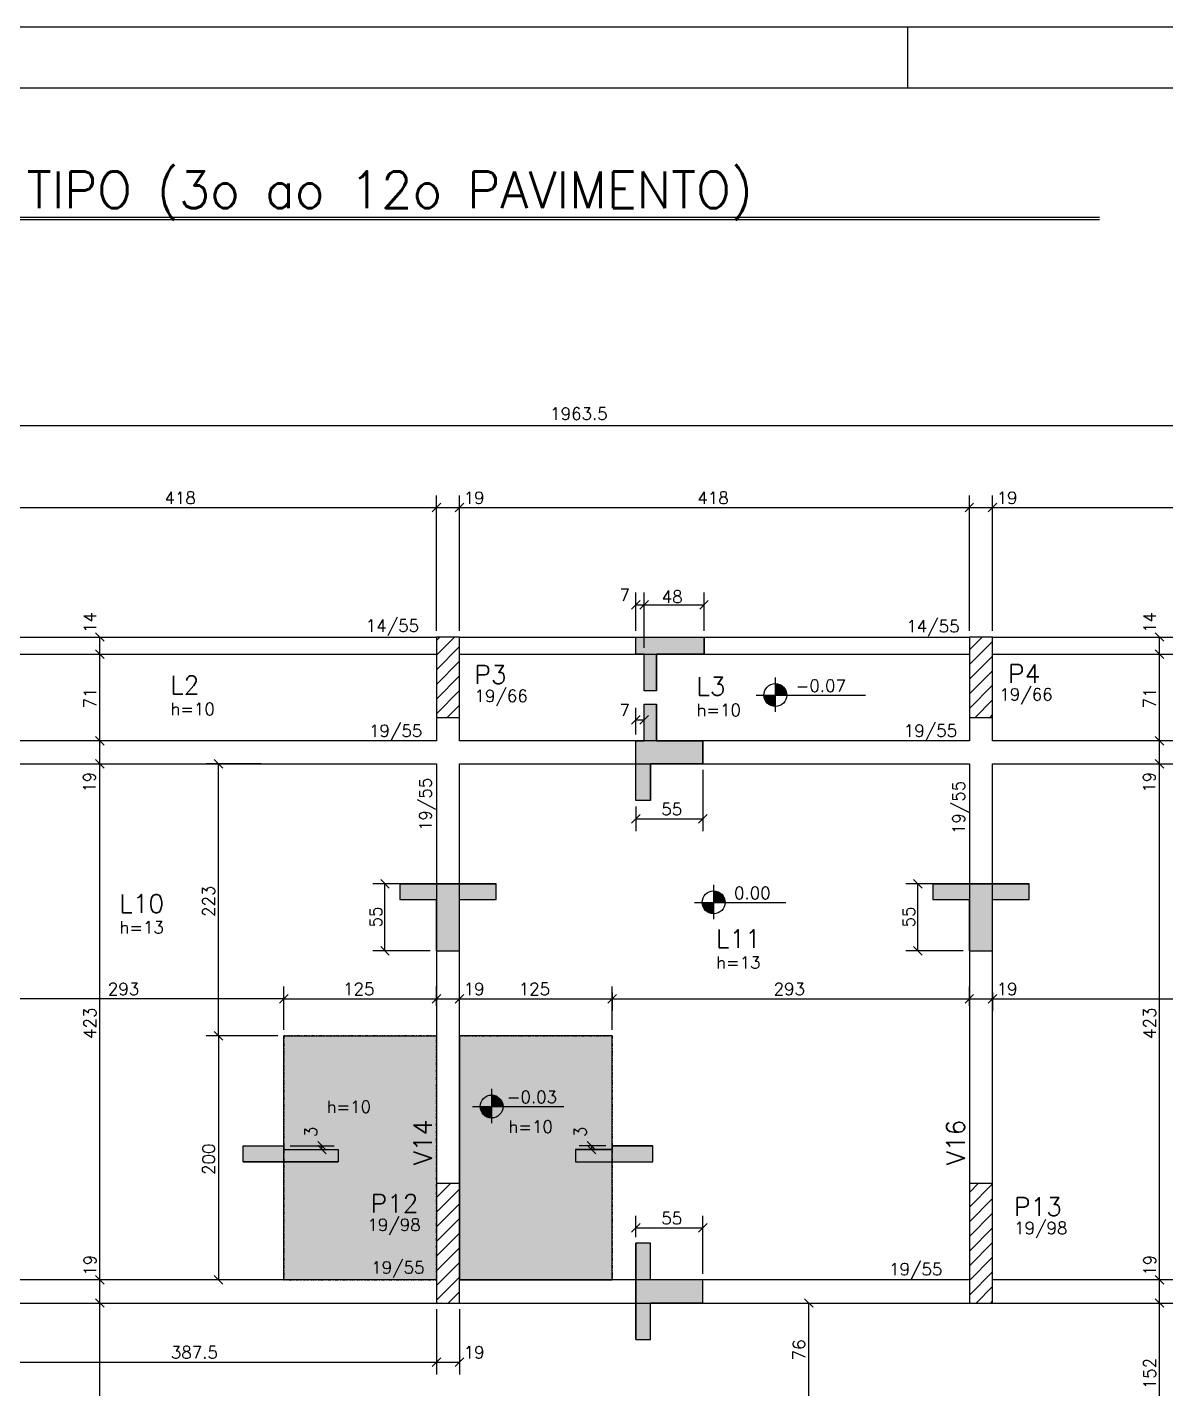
# Model space of a CAD drawing. Extents: x 1005 to 7189, y 1013 to 3983.
# Drawn here: x 2195 to 3129, y 2867 to 3983 of the extents above; entities that cross this region are included whole.
import ezdxf

# ---------------------------------------------------------------- set-up
doc = ezdxf.new("R2010")
doc.units = 0
doc.header["$MEASUREMENT"] = 0
doc.linetypes.add('ESTILO_TQS_0004', pattern=[2, 0.5, -0.4, 0.1, -0.4, 0.1, -0.5])
for name, color, linetype in [('1', 1, 'CONTINUOUS'), ('2', 2, 'CONTINUOUS'), ('3', 3, 'CONTINUOUS'), ('4', 4, 'CONTINUOUS'), ('6', 6, 'CONTINUOUS'), ('7', 7, 'CONTINUOUS'), ('8', 8, 'CONTINUOUS'), ('9', 9, 'CONTINUOUS')]:
    doc.layers.add(name, color=color, linetype=linetype)
doc.styles.get("Standard").update_dxf_attribs({"font": 'ROMANS.SHX'})

msp = doc.modelspace()

# ---------------------------------------------------------------- linework, layer by layer
at = {"layer": '1', "linetype": 'Continuous'}
msp.add_lwpolyline([(1005.01258, 1013.090475), (7189.246905, 1013.090475), (7189.246905, 3983.090475), (1005.01258, 3983.090475), (1005.01258, 1013.090475)], dxfattribs=at)
at = {"layer": '2', "linetype": 'Continuous'}
for p, q in [((2527.240966, 3585.746104), (2534.312034, 3592.817172)), ((2527.240966, 3585.746104), (2534.312034, 3592.817172)), ((2546.240966, 3585.746104), (2553.312034, 3592.817172)), ((2546.240966, 3585.746104), (2553.312034, 3592.817172)), ((2964.240966, 3585.746104), (2971.312034, 3592.817172)), ((2964.240966, 3585.746104), (2971.312034, 3592.817172)), ((2983.240966, 3585.746104), (2990.312034, 3592.817172)), ((2983.240966, 3585.746104), (2990.312034, 3592.817172)), ((2690.656317, 3506.056619), (2697.727385, 3513.127687)), ((2697.656317, 3506.056619), (2704.727385, 3513.127687)), ((2697.656317, 3506.056619), (2704.727385, 3513.127687)), ((2697.656317, 3506.056619), (2704.727385, 3513.127687)), ((2746.656317, 3506.056619), (2753.727385, 3513.127687)), ((2258.206529, 3479.650966), (2251.135461, 3486.722034)), ((3127.23833, 3479.650966), (3120.167263, 3486.722034)), ((2258.206529, 3465.650966), (2251.135461, 3472.722034)), ((2258.206529, 3465.650966), (2251.135461, 3472.722034)), ((3127.23833, 3465.650966), (3120.167263, 3472.722034)), ((3127.23833, 3465.650966), (3120.167263, 3472.722034)), ((2540.2765, 3450.1865), (2540.2765, 3450.1865)), ((2977.2765, 3450.1865), (2977.2765, 3450.1865)), ((2690.656317, 3411.638905), (2697.727385, 3418.709973)), ((2697.656317, 3411.638905), (2704.727385, 3418.709973)), ((2258.206529, 3394.650966), (2251.135461, 3401.722034)), ((2258.206529, 3394.650966), (2251.135461, 3401.722034)), ((3127.23833, 3394.650966), (3120.167263, 3401.722034)), ((3127.23833, 3394.650966), (3120.167263, 3401.722034)), ((2258.206529, 3375.650966), (2251.135461, 3382.722034)), ((2258.206529, 3375.650966), (2251.135461, 3382.722034)), ((2355.534282, 3375.650966), (2348.463214, 3382.722034)), ((3127.23833, 3375.650966), (3120.167263, 3382.722034)), ((3127.23833, 3375.650966), (3120.167263, 3382.722034)), ((2690.656317, 3330.535345), (2697.727385, 3337.606412)), ((2745.656317, 3330.535345), (2752.727385, 3337.606412)), ((2492.134486, 3277.414421), (2485.063419, 3284.485489)), ((2929.134486, 3277.414421), (2922.063419, 3284.485489)), ((2492.134486, 3222.414421), (2485.063419, 3229.485489)), ((2929.134486, 3222.414421), (2922.063419, 3229.485489)), ((2402.240966, 3183.093068), (2409.312034, 3190.164136)), ((2409.312034, 3190.164136), (2402.240966, 3183.093068)), ((2527.240966, 3183.093068), (2534.312034, 3190.164136)), ((2527.240966, 3183.093068), (2534.312034, 3190.164136)), ((2546.240966, 3183.093068), (2553.312034, 3190.164136)), ((2546.240966, 3183.093068), (2553.312034, 3190.164136)), ((2671.240966, 3183.093068), (2678.312034, 3190.164136)), ((2671.240966, 3183.093068), (2678.312034, 3190.164136)), ((2964.240966, 3183.093068), (2971.312034, 3190.164136)), ((2964.240966, 3183.093068), (2971.312034, 3190.164136)), ((2964.240966, 3183.093068), (2971.312034, 3190.164136)), ((2983.240966, 3183.093068), (2990.312034, 3190.164136)), ((2983.240966, 3183.093068), (2990.312034, 3190.164136)), ((2983.240966, 3183.093068), (2990.312034, 3190.164136)), ((2983.240966, 3183.093068), (2990.312034, 3190.164136)), ((2348.463214, 3159.722034), (2355.534282, 3152.650966)), ((2355.534282, 3152.650966), (2348.463214, 3159.722034)), ((2433.408172, 3069.537915), (2440.47924, 3062.466848)), ((2433.408172, 3066.537915), (2440.47924, 3059.466848)), ((2654.428968, 3069.537915), (2661.500036, 3062.466848)), ((2654.428968, 3066.537915), (2661.500036, 3059.466848)), ((2690.656317, 2995.185182), (2697.727385, 3002.25625)), ((2745.656317, 2995.185182), (2752.727385, 3002.25625)), ((2540.2765, 2986.1865), (2540.2765, 2986.1865)), ((2977.2765, 2986.1865), (2977.2765, 2986.1865)), ((2258.206529, 2952.650966), (2251.135461, 2959.722034)), ((2258.206529, 2952.650966), (2251.135461, 2959.722034)), ((2348.463214, 2959.722034), (2355.534282, 2952.650966)), ((3127.23833, 2952.650966), (3120.167263, 2959.722034)), ((3127.23833, 2952.650966), (3120.167263, 2959.722034)), ((2258.206529, 2933.650966), (2251.135461, 2940.722034)), ((2258.206529, 2933.650966), (2251.135461, 2940.722034)), ((2839.606855, 2933.650966), (2832.535787, 2940.722034)), ((3127.23833, 2933.650966), (3120.167263, 2940.722034)), ((3127.23833, 2933.650966), (3120.167263, 2940.722034)), ((2527.240966, 2885.160857), (2534.312034, 2892.231925)), ((2527.240966, 2885.160857), (2534.312034, 2892.231925)), ((2546.240966, 2885.160857), (2553.312034, 2892.231925))]:
    msp.add_line(p, q, dxfattribs=at)
at = {"layer": '3', "linetype": 'Continuous'}
for p, q in [((2917.023615, 3983.090475), (2917.023615, 3933.090975)), ((2112.7765, 3483.1865), (2530.7765, 3483.1865)), ((2530.7765, 3468.400092), (2545.562908, 3483.1865)), ((2530.7765, 3480.420907), (2533.542093, 3483.1865)), ((2549.7765, 3483.1865), (2967.7765, 3483.1865)), ((2967.7765, 3472.650742), (2978.312258, 3483.1865)), ((2986.7765, 3483.1865), (3404.7765, 3483.1865)), ((2530.7765, 3456.379277), (2549.7765, 3475.379277)), ((2967.7765, 3460.629926), (2986.7765, 3479.629926)), ((2112.7765, 3469.1865), (2530.7765, 3469.1865)), ((2530.7765, 3444.358461), (2549.7765, 3463.358461)), ((2549.7765, 3469.1865), (2967.7765, 3469.1865)), ((2967.7765, 3448.609111), (2986.7765, 3467.609111)), ((2986.7765, 3469.1865), (3404.7765, 3469.1865)), ((2530.7765, 3432.337646), (2549.7765, 3451.337646)), ((2808.678804, 3450.044218), (2808.678804, 3421.83525)), ((2967.7765, 3436.588296), (2986.7765, 3455.588296)), ((2530.7765, 3420.316831), (2549.7765, 3439.316831)), ((2808.678804, 3444.939834), (2808.678804, 3426.189834)), ((2808.678804, 3444.484324), (2811.565647, 3444.484324)), ((2808.678804, 3443.889687), (2812.990151, 3443.889687)), ((2808.678804, 3443.29505), (2813.982997, 3443.29505)), ((2808.678804, 3442.700404), (2814.759443, 3442.700404)), ((2808.678804, 3442.105812), (2815.394948, 3442.105812)), ((2808.678804, 3441.511175), (2815.926705, 3441.511175)), ((2808.678804, 3440.91653), (2816.376207, 3440.91653)), ((2808.678804, 3440.321893), (2816.757224, 3440.321893)), ((2808.678804, 3439.727256), (2817.079089, 3439.727256)), ((2808.678804, 3439.132619), (2817.348383, 3439.132619)), ((2808.678804, 3438.537982), (2817.569862, 3438.537982)), ((2808.678804, 3437.943381), (2817.747066, 3437.943381)), ((2967.7765, 3424.567481), (2986.7765, 3443.567481)), ((2539.666985, 3417.1865), (2549.7765, 3427.296015)), ((2793.035242, 3435.564834), (2882.643718, 3435.564834)), ((2808.678768, 3434.970233), (2799.303768, 3434.970233)), ((2799.303804, 3435.564834), (2818.053804, 3435.564834)), ((2808.678768, 3434.375596), (2799.379513, 3434.375596)), ((2808.678768, 3433.78096), (2799.475036, 3433.78096)), ((2808.678768, 3433.186323), (2799.610505, 3433.186323)), ((2808.678768, 3432.591722), (2799.78771, 3432.591722)), ((2808.678768, 3431.997049), (2800.009189, 3431.997049)), ((2808.678768, 3431.402448), (2800.278483, 3431.402448)), ((2808.678768, 3430.807811), (2800.600348, 3430.807811)), ((2808.678768, 3430.213175), (2800.981364, 3430.213175)), ((2808.678768, 3429.618538), (2801.430903, 3429.618538)), ((2808.678768, 3429.023937), (2801.962624, 3429.023937)), ((2808.678768, 3428.429255), (2802.598129, 3428.429255)), ((2808.678768, 3427.834654), (2803.374574, 3427.834654)), ((2808.678768, 3427.240017), (2804.367421, 3427.240017)), ((2808.678804, 3437.348745), (2817.8825, 3437.348745)), ((2808.678804, 3436.754108), (2817.978058, 3436.754108)), ((2808.678804, 3436.159471), (2818.053804, 3436.159471)), ((2972.416335, 3417.1865), (2986.7765, 3431.546665)), ((2808.678768, 3426.645381), (2805.79196, 3426.645381)), ((2984.43715, 3417.1865), (2986.7765, 3419.52585)), ((2758.053622, 3280.102924), (2758.053622, 3251.893956)), ((2758.053622, 3274.99854), (2758.053622, 3256.24854)), ((2758.053622, 3274.543029), (2760.940466, 3274.543029)), ((2758.053622, 3273.948392), (2762.364969, 3273.948392)), ((2758.053622, 3273.353756), (2763.357816, 3273.353756)), ((2758.053622, 3272.75911), (2764.134262, 3272.75911)), ((2758.053622, 3272.164518), (2764.769766, 3272.164518)), ((2758.053622, 3271.569881), (2765.301523, 3271.569881)), ((2758.053622, 3270.975235), (2765.751026, 3270.975235)), ((2742.410061, 3265.62354), (2817.181382, 3265.62354)), ((2758.053587, 3265.028939), (2748.678587, 3265.028939)), ((2748.678622, 3265.62354), (2767.428622, 3265.62354)), ((2758.053587, 3264.434302), (2748.754332, 3264.434302)), ((2758.053587, 3263.839665), (2748.849855, 3263.839665)), ((2758.053587, 3263.245028), (2748.985324, 3263.245028)), ((2758.053587, 3262.650427), (2749.162529, 3262.650427)), ((2758.053587, 3262.055755), (2749.384008, 3262.055755)), ((2758.053587, 3261.461154), (2749.653301, 3261.461154)), ((2758.053587, 3260.866517), (2749.975166, 3260.866517)), ((2758.053587, 3260.27188), (2750.356183, 3260.27188)), ((2758.053587, 3259.677243), (2750.805721, 3259.677243)), ((2758.053622, 3270.380598), (2766.132042, 3270.380598)), ((2758.053622, 3269.785962), (2766.453908, 3269.785962)), ((2758.053622, 3269.191325), (2766.723201, 3269.191325)), ((2758.053622, 3268.596688), (2766.94468, 3268.596688)), ((2758.053622, 3268.002087), (2767.121885, 3268.002087)), ((2758.053622, 3267.40745), (2767.257319, 3267.40745)), ((2758.053622, 3266.812813), (2767.352877, 3266.812813)), ((2758.053622, 3266.218177), (2767.428622, 3266.218177)), ((2758.053587, 3259.082642), (2751.337442, 3259.082642)), ((2758.053587, 3258.487961), (2751.972947, 3258.487961)), ((2758.053587, 3257.89336), (2752.749393, 3257.89336)), ((2758.053587, 3257.298723), (2753.74224, 3257.298723)), ((2758.053587, 3256.704086), (2755.166779, 3256.704086)), ((2576.011212, 3112.743826), (2576.011212, 3084.534858)), ((2576.011212, 3107.639442), (2576.011212, 3088.889442)), ((2576.011212, 3107.183931), (2578.898056, 3107.183931)), ((2576.011212, 3106.589294), (2580.322559, 3106.589294)), ((2576.011212, 3105.994658), (2581.315406, 3105.994658)), ((2576.011212, 3105.400012), (2582.091852, 3105.400012)), ((2576.011212, 3104.80542), (2582.727356, 3104.80542)), ((2576.011212, 3104.210783), (2583.259113, 3104.210783)), ((2576.011212, 3103.616137), (2583.708616, 3103.616137)), ((2560.367651, 3098.264442), (2635.138972, 3098.264442)), ((2576.011177, 3097.669841), (2566.636177, 3097.669841)), ((2566.636212, 3098.264442), (2585.386212, 3098.264442)), ((2576.011177, 3097.075204), (2566.711922, 3097.075204)), ((2576.011177, 3096.480567), (2566.807445, 3096.480567)), ((2576.011177, 3095.88593), (2566.942914, 3095.88593)), ((2576.011177, 3095.291329), (2567.120119, 3095.291329)), ((2576.011177, 3094.696657), (2567.341598, 3094.696657)), ((2576.011177, 3094.102056), (2567.610891, 3094.102056)), ((2576.011177, 3093.507419), (2567.932756, 3093.507419)), ((2576.011177, 3092.912782), (2568.313773, 3092.912782)), ((2576.011177, 3092.318145), (2568.763311, 3092.318145)), ((2576.011212, 3103.0215), (2584.089633, 3103.0215)), ((2576.011212, 3102.426864), (2584.411498, 3102.426864)), ((2576.011212, 3101.832227), (2584.680791, 3101.832227)), ((2576.011212, 3101.23759), (2584.90227, 3101.23759)), ((2576.011212, 3100.642989), (2585.079475, 3100.642989)), ((2576.011212, 3100.048352), (2585.214909, 3100.048352)), ((2576.011212, 3099.453715), (2585.310467, 3099.453715)), ((2576.011212, 3098.859079), (2585.386212, 3098.859079)), ((2576.011177, 3091.723544), (2569.295033, 3091.723544)), ((2576.011177, 3091.128863), (2569.930537, 3091.128863)), ((2576.011177, 3090.534262), (2570.706983, 3090.534262)), ((2576.011177, 3089.939625), (2571.69983, 3089.939625)), ((2576.011177, 3089.344988), (2573.124369, 3089.344988)), ((2530.7765, 3023.629926), (2542.333074, 3035.1865)), ((2530.7765, 3011.609111), (2549.7765, 3030.609111)), ((2967.7765, 3027.880576), (2975.082424, 3035.1865)), ((2967.7765, 3015.859761), (2986.7765, 3034.859761)), ((2530.7765, 2999.588296), (2549.7765, 3018.588296)), ((2967.7765, 3003.838946), (2986.7765, 3022.838946)), ((2530.7765, 2987.567481), (2549.7765, 3006.567481)), ((2967.7765, 2991.818131), (2986.7765, 3010.818131)), ((2530.7765, 2975.546665), (2549.7765, 2994.546665)), ((2967.7765, 2979.797315), (2986.7765, 2998.797315)), ((2530.7765, 2963.52585), (2549.7765, 2982.52585)), ((2967.7765, 2967.7765), (2986.7765, 2986.7765)), ((2530.7765, 2951.505035), (2549.7765, 2970.505035)), ((2967.7765, 2955.755685), (2986.7765, 2974.755685)), ((2530.7765, 2939.48422), (2549.7765, 2958.48422)), ((2967.7765, 2943.734869), (2986.7765, 2962.734869)), ((2973.248946, 2937.1865), (2986.7765, 2950.714054)), ((2540.499596, 2937.1865), (2549.7765, 2946.463404)), ((2985.269761, 2937.1865), (2986.7765, 2938.693239))]:
    msp.add_line(p, q, dxfattribs=at)
for points in [[(2530.7765, 3417.1865), (2530.7765, 3398.1865)], [(2549.7765, 3398.1865), (2549.7765, 3417.1865)], [(2967.7765, 3417.1865), (2967.7765, 3398.1865)], [(2986.7765, 3398.1865), (2986.7765, 3417.1865)], [(2530.7765, 3398.1865), (2112.7765, 3398.1865)], [(2967.7765, 3398.1865), (2549.7765, 3398.1865)], [(3404.7765, 3398.1865), (2986.7765, 3398.1865)], [(2112.7765, 3379.1865), (2530.7765, 3379.1865)], [(2530.7765, 3379.1865), (2530.7765, 3035.1865)], [(2549.7765, 3379.1865), (2967.7765, 3379.1865)], [(2549.7765, 3035.1865), (2549.7765, 3379.1865)], [(2967.7765, 3379.1865), (2967.7765, 3035.1865)], [(2986.7765, 3379.1865), (3404.7765, 3379.1865)], [(2986.7765, 3035.1865), (2986.7765, 3379.1865)], [(2530.7765, 2956.1865), (2143.2765, 2956.1865)], [(2967.7765, 2956.1865), (2549.7765, 2956.1865)], [(3404.7765, 2956.1865), (2986.7765, 2956.1865)], [(2143.2765, 2937.1865), (2530.7765, 2937.1865)], [(2549.7765, 2937.1865), (2967.7765, 2937.1865)], [(2986.7765, 2937.1865), (3404.7765, 2937.1865)]]:
    msp.add_lwpolyline(points, dxfattribs=at)
at = {"layer": '3', "linetype": 'ESTILO_TQS_0004'}
for points in [[(2530.7765, 3156.1865), (2405.7765, 3156.1865), (2405.7765, 2956.1865), (2530.7765, 2956.1865), (2530.7765, 3156.1865)], [(2549.7765, 3156.1865), (2674.7765, 3156.1865), (2674.7765, 2956.1865), (2549.7765, 2956.1865), (2549.7765, 3156.1865)]]:
    msp.add_lwpolyline(points, dxfattribs=at)
at = {"layer": '3', "linetype": 'Continuous'}
for centre in [(2808.678804, 3435.564834), (2758.053622, 3265.62354), (2576.011212, 3098.264442)]:
    msp.add_circle(centre, 9.375, dxfattribs=at)
at = {"layer": '6', "linetype": 'Continuous'}
for p, q in [((1694.152924, 3827.318098), (3074.607274, 3827.318098)), ((1694.152924, 3825.520058), (3074.607274, 3825.520058)), ((2694.191851, 3469.1865), (2694.191851, 3483.1865)), ((2694.191851, 3483.1865), (2750.191851, 3483.1865)), ((2750.191851, 3469.1865), (2750.191851, 3483.1865)), ((2694.191851, 3469.1865), (2701.191851, 3469.1865)), ((2701.191851, 3439.1865), (2701.191851, 3469.1865)), ((2711.191851, 3439.1865), (2711.191851, 3469.1865)), ((2711.191851, 3469.1865), (2750.191851, 3469.1865)), ((2701.191851, 3439.1865), (2701.191851, 3439.1865)), ((2701.191851, 3398.1865), (2701.191851, 3428.1865)), ((2711.191851, 3398.1865), (2711.191851, 3428.1865)), ((2694.191851, 3379.1865), (2694.191851, 3398.1865)), ((2694.191851, 3398.1865), (2701.191851, 3398.1865)), ((2701.191851, 3398.1865), (2701.191851, 3398.1865)), ((2711.191851, 3398.1865), (2749.191851, 3398.1865)), ((2749.191851, 3379.1865), (2749.191851, 3398.1865)), ((2694.191851, 3349.1865), (2694.191851, 3379.1865)), ((2706.191851, 3349.1865), (2706.191851, 3379.1865)), ((2706.191851, 3379.1865), (2749.191851, 3379.1865)), ((2500.7765, 3280.949955), (2530.7765, 3280.949955)), ((2530.7765, 3280.949955), (2549.7765, 3280.949955)), ((2549.7765, 3280.949955), (2579.7765, 3280.949955)), ((2937.7765, 3280.949955), (2967.7765, 3280.949955)), ((2967.7765, 3280.949955), (2986.7765, 3280.949955)), ((2986.7765, 3280.949955), (3016.7765, 3280.949955)), ((2500.7765, 3267.949955), (2530.7765, 3267.949955)), ((2530.7765, 3225.949955), (2530.7765, 3267.949955)), ((2549.7765, 3225.949955), (2549.7765, 3267.949955)), ((2549.7765, 3267.949955), (2579.7765, 3267.949955)), ((2937.7765, 3267.949955), (2967.7765, 3267.949955)), ((2967.7765, 3225.949955), (2967.7765, 3267.949955)), ((2986.7765, 3225.949955), (2986.7765, 3267.949955)), ((2986.7765, 3267.949955), (3016.7765, 3267.949955)), ((2530.7765, 3225.949955), (2549.7765, 3225.949955)), ((2967.7765, 3225.949955), (2986.7765, 3225.949955)), ((2372.245043, 3066.002381), (2405.7765, 3066.002381)), ((2386.7765, 3066.002381), (2386.7765, 3066.002381)), ((2405.7765, 3063.002381), (2405.7765, 3066.002381)), ((2405.7765, 3063.002381), (2450.131708, 3063.002381)), ((2644.7765, 3063.002381), (2674.7765, 3063.002381)), ((2674.7765, 3066.002381), (2708.307957, 3066.002381)), ((2674.7765, 3063.002381), (2674.7765, 3066.002381)), ((2693.7765, 3066.002381), (2693.7765, 3066.002381)), ((2372.245043, 3053.002381), (2450.131708, 3053.002381)), ((2644.7765, 3053.002381), (2708.307957, 3053.002381)), ((2694.191851, 2956.1865), (2694.191851, 2986.1865)), ((2706.191851, 2956.1865), (2706.191851, 2986.1865)), ((2694.191851, 2937.1865), (2694.191851, 2956.1865)), ((2749.191851, 2956.1865), (2706.191851, 2956.1865)), ((2749.191851, 2937.1865), (2749.191851, 2956.1865)), ((2694.191851, 2907.1865), (2694.191851, 2937.1865)), ((2706.191851, 2907.1865), (2706.191851, 2937.1865)), ((2749.191851, 2937.1865), (2706.191851, 2937.1865))]:
    msp.add_line(p, q, dxfattribs=at)
msp.add_lwpolyline([(1155.015047, 1063.09205), (7139.251311, 1063.09205), (7139.251311, 3933.090975), (1155.015047, 3933.090975), (1155.015047, 1063.09205)], dxfattribs=at)
at = {"layer": '7', "linetype": 'Continuous'}
for points in [[(2530.7765, 3417.1865), (2549.7765, 3417.1865), (2549.7765, 3483.1865), (2530.7765, 3483.1865), (2530.7765, 3417.1865)], [(2967.7765, 3417.1865), (2986.7765, 3417.1865), (2986.7765, 3483.1865), (2967.7765, 3483.1865), (2967.7765, 3417.1865)], [(2530.7765, 2937.1865), (2549.7765, 2937.1865), (2549.7765, 3035.1865), (2530.7765, 3035.1865), (2530.7765, 2937.1865)], [(2967.7765, 2937.1865), (2986.7765, 2937.1865), (2986.7765, 3035.1865), (2967.7765, 3035.1865), (2967.7765, 2937.1865)]]:
    msp.add_lwpolyline(points, dxfattribs=at)
at = {"layer": '8', "linetype": 'Continuous'}
for points in [[(2694.191851, 3483.1865), (2750.191851, 3483.1865), (2750.191851, 3469.1865), (2711.191851, 3469.1865), (2711.191851, 3439.1865), (2701.191851, 3439.1865), (2701.191851, 3469.1865), (2694.191851, 3469.1865), (2694.191851, 3483.1865)], [(2701.191851, 3428.1865), (2711.191851, 3428.1865), (2711.191851, 3398.1865), (2749.191851, 3398.1865), (2749.191851, 3379.1865), (2706.191851, 3379.1865), (2706.191851, 3349.1865), (2694.191851, 3349.1865), (2694.191851, 3398.1865), (2701.191851, 3398.1865), (2701.191851, 3428.1865)], [(2500.7765, 3280.949955), (2500.7765, 3267.949955), (2530.7765, 3267.949955), (2530.7765, 3225.949955), (2549.7765, 3225.949955), (2549.7765, 3267.949955), (2579.7765, 3267.949955), (2579.7765, 3280.949955), (2500.7765, 3280.949955)], [(2937.7765, 3280.949955), (2937.7765, 3267.949955), (2967.7765, 3267.949955), (2967.7765, 3225.949955), (2986.7765, 3225.949955), (2986.7765, 3267.949955), (3016.7765, 3267.949955), (3016.7765, 3280.949955), (2937.7765, 3280.949955)], [(2450.131708, 3053.002381), (2372.245043, 3053.002381), (2372.245043, 3066.002381), (2405.7765, 3066.002381), (2405.7765, 3063.002381), (2450.131708, 3063.002381), (2450.131708, 3053.002381)], [(2644.7765, 3053.002381), (2708.307957, 3053.002381), (2708.307957, 3066.002381), (2674.7765, 3066.002381), (2674.7765, 3063.002381), (2644.7765, 3063.002381), (2644.7765, 3053.002381)], [(2694.191851, 2907.1865), (2706.191851, 2907.1865), (2706.191851, 2937.1865), (2749.191851, 2937.1865), (2749.191851, 2956.1865), (2706.191851, 2956.1865), (2706.191851, 2986.1865), (2694.191851, 2986.1865), (2694.191851, 2907.1865)]]:
    msp.add_lwpolyline(points, dxfattribs=at)
for points in [[(2701.191851, 3469.1865), (2694.191851, 3469.1865), (2750.191851, 3483.1865)], [(2750.191851, 3483.1865), (2694.191851, 3469.1865), (2694.191851, 3483.1865)], [(2711.191851, 3469.1865), (2701.191851, 3469.1865), (2750.191851, 3483.1865)], [(2750.191851, 3483.1865), (2750.191851, 3469.1865), (2711.191851, 3469.1865)], [(2711.191851, 3439.1865), (2701.191851, 3439.1865), (2711.191851, 3469.1865)], [(2701.191851, 3439.1865), (2701.191851, 3469.1865), (2711.191851, 3469.1865)], [(2701.191851, 3398.1865), (2701.191851, 3428.1865), (2711.191851, 3428.1865)], [(2701.191851, 3398.1865), (2711.191851, 3428.1865), (2706.191851, 3379.1865)], [(2711.191851, 3398.1865), (2706.191851, 3379.1865), (2711.191851, 3428.1865)], [(2701.191851, 3398.1865), (2706.191851, 3349.1865), (2694.191851, 3349.1865)], [(2701.191851, 3398.1865), (2694.191851, 3349.1865), (2694.191851, 3398.1865)], [(2701.191851, 3398.1865), (2706.191851, 3379.1865), (2706.191851, 3349.1865)], [(2711.191851, 3398.1865), (2749.191851, 3379.1865), (2706.191851, 3379.1865)], [(2711.191851, 3398.1865), (2749.191851, 3398.1865), (2749.191851, 3379.1865)], [(2500.7765, 3280.949955), (2500.7765, 3267.949955), (2530.7765, 3267.949955)], [(2500.7765, 3280.949955), (2530.7765, 3267.949955), (2579.7765, 3280.949955)], [(2530.7765, 3267.949955), (2549.7765, 3267.949955), (2579.7765, 3280.949955)], [(2549.7765, 3267.949955), (2579.7765, 3267.949955), (2579.7765, 3280.949955)], [(2937.7765, 3280.949955), (2937.7765, 3267.949955), (2967.7765, 3267.949955)], [(2937.7765, 3280.949955), (2967.7765, 3267.949955), (3016.7765, 3280.949955)], [(2986.7765, 3267.949955), (3016.7765, 3280.949955), (2967.7765, 3267.949955)], [(2986.7765, 3267.949955), (3016.7765, 3267.949955), (3016.7765, 3280.949955)], [(2530.7765, 3225.949955), (2549.7765, 3225.949955), (2530.7765, 3267.949955)], [(2549.7765, 3225.949955), (2549.7765, 3267.949955), (2530.7765, 3267.949955)], [(2986.7765, 3267.949955), (2967.7765, 3267.949955), (2967.7765, 3225.949955)], [(2986.7765, 3267.949955), (2967.7765, 3225.949955), (2986.7765, 3225.949955)], [(2372.245043, 3066.002381), (2405.7765, 3066.002381), (2372.245043, 3053.002381)], [(2405.7765, 3066.002381), (2405.7765, 3063.002381), (2372.245043, 3053.002381)], [(2372.245043, 3053.002381), (2405.7765, 3063.002381), (2450.131708, 3053.002381)], [(2405.7765, 3063.002381), (2450.131708, 3063.002381), (2450.131708, 3053.002381)], [(2708.307957, 3053.002381), (2674.7765, 3063.002381), (2644.7765, 3063.002381)], [(2708.307957, 3053.002381), (2644.7765, 3063.002381), (2644.7765, 3053.002381)], [(2708.307957, 3053.002381), (2708.307957, 3066.002381), (2674.7765, 3066.002381)], [(2708.307957, 3053.002381), (2674.7765, 3066.002381), (2674.7765, 3063.002381)], [(2706.191851, 2907.1865), (2706.191851, 2986.1865), (2694.191851, 2986.1865)], [(2706.191851, 2907.1865), (2694.191851, 2986.1865), (2694.191851, 2907.1865)], [(2706.191851, 2907.1865), (2706.191851, 2986.1865), (2706.191851, 2937.1865)], [(2706.191851, 2986.1865), (2706.191851, 2956.1865), (2706.191851, 2937.1865)], [(2749.191851, 2937.1865), (2706.191851, 2956.1865), (2706.191851, 2937.1865)], [(2749.191851, 2937.1865), (2749.191851, 2956.1865), (2706.191851, 2956.1865)]]:
    msp.add_solid(points, dxfattribs=at)
at = {"layer": '9', "linetype": 'Continuous'}
for p, q in [((1669.2765, 3656.542059), (3632.7765, 3656.542059)), ((2530.7765, 3488.1865), (2530.7765, 3599.281638)), ((2549.7765, 3488.1865), (2549.7765, 3599.281638)), ((2967.7765, 3488.1865), (2967.7765, 3599.281638)), ((2986.7765, 3488.1865), (2986.7765, 3599.281638)), ((2112.7765, 3589.281638), (2530.7765, 3589.281638)), ((2530.7765, 3589.281638), (2549.7765, 3589.281638)), ((2549.7765, 3589.281638), (2967.7765, 3589.281638)), ((2967.7765, 3589.281638), (2986.7765, 3589.281638)), ((2986.7765, 3589.281638), (3404.7765, 3589.281638)), ((2694.191851, 3488.1865), (2694.191851, 3519.592153)), ((2701.191851, 3474.1865), (2701.191851, 3519.592153)), ((2701.191851, 3497.330531), (2701.191851, 3519.592153)), ((2750.191851, 3488.1865), (2750.191851, 3519.592153)), ((2694.191851, 3509.592153), (2701.191851, 3509.592153)), ((2701.191851, 3509.592153), (2750.191851, 3509.592153)), ((2254.670995, 3469.1865), (2254.670995, 3483.1865)), ((3123.702797, 3469.1865), (3123.702797, 3483.1865)), ((2254.670995, 3398.1865), (2254.670995, 3469.1865)), ((3123.702797, 3398.1865), (3123.702797, 3469.1865)), ((2694.191851, 3403.1865), (2694.191851, 3425.174439)), ((2701.191851, 3408.752803), (2701.191851, 3425.174439)), ((2694.191851, 3415.174439), (2701.191851, 3415.174439)), ((2254.670995, 3379.1865), (2254.670995, 3398.1865)), ((3123.702797, 3379.1865), (3123.702797, 3398.1865)), ((2254.670995, 2956.1865), (2254.670995, 3379.1865)), ((2387.060932, 3379.1865), (2341.998748, 3379.1865)), ((2351.998748, 3156.1865), (2351.998748, 3379.1865)), ((2749.191851, 3374.1865), (2749.191851, 3324.070878)), ((3123.702797, 2956.1865), (3123.702797, 3379.1865)), ((2694.191851, 3344.1865), (2694.191851, 3324.070878)), ((2694.191851, 3334.070878), (2749.191851, 3334.070878)), ((2502.267705, 3280.949955), (2478.598953, 3280.949955)), ((2488.598953, 3225.949955), (2488.598953, 3280.949955)), ((2939.267705, 3280.949955), (2915.598953, 3280.949955)), ((2925.598953, 3225.949955), (2925.598953, 3280.949955)), ((2525.7765, 3225.949955), (2478.598953, 3225.949955)), ((2962.7765, 3225.949955), (2915.598953, 3225.949955)), ((2405.7765, 3161.1865), (2405.7765, 3196.628602)), ((2405.7765, 3166.1865), (2405.7765, 3196.628602)), ((2530.7765, 3180.773937), (2530.7765, 3196.628602)), ((2549.7765, 3190.724047), (2549.7765, 3196.628602)), ((2674.7765, 3161.1865), (2674.7765, 3196.628602)), ((2967.7765, 3180.773937), (2967.7765, 3196.628602)), ((2986.7765, 3190.724047), (2986.7765, 3196.628602)), ((2405.7765, 3186.628602), (2112.7765, 3186.628602)), ((2405.7765, 3186.628602), (2530.7765, 3186.628602)), ((2530.7765, 3186.628602), (2549.7765, 3186.628602)), ((2549.7765, 3186.628602), (2674.7765, 3186.628602)), ((2674.7765, 3191.628602), (2674.7765, 3176.628602)), ((2674.7765, 3186.628602), (2967.7765, 3186.628602)), ((2967.7765, 3191.204131), (2967.7765, 3176.628602)), ((2967.7765, 3186.628602), (2986.7765, 3186.628602)), ((2986.7765, 3191.628602), (2986.7765, 3176.628602)), ((2986.7765, 3186.628602), (3279.7765, 3186.628602)), ((2400.7765, 3156.1865), (2341.998748, 3156.1865)), ((2395.7765, 3156.1865), (2341.998748, 3156.1865)), ((2351.998748, 3156.1865), (2351.998748, 2956.1865)), ((2410.7765, 3066.002381), (2446.943706, 3066.002381)), ((2412.588498, 3063.002381), (2435.7765, 3063.002381)), ((2436.943706, 3063.002381), (2436.943706, 3066.002381)), ((2669.7765, 3066.002381), (2647.964502, 3066.002381)), ((2656.797296, 3063.002381), (2647.964502, 3063.002381)), ((2657.964502, 3066.002381), (2657.964502, 3063.002381)), ((2694.191851, 2991.1865), (2694.191851, 3008.720716)), ((2749.191851, 2961.1865), (2749.191851, 3008.720716)), ((2694.191851, 2998.720716), (2749.191851, 2998.720716)), ((2254.670995, 2937.1865), (2254.670995, 2956.1865)), ((2365.542133, 2956.1865), (2341.998748, 2956.1865)), ((3123.702797, 2937.1865), (3123.702797, 2956.1865)), ((2254.670995, 2785.1865), (2254.670995, 2937.1865)), ((2836.071321, 2861.1865), (2836.071321, 2937.1865)), ((3123.702797, 2785.1865), (3123.702797, 2937.1865)), ((2530.7765, 2932.1865), (2530.7765, 2878.696391)), ((2549.7765, 2932.1865), (2549.7765, 2878.696391)), ((2143.2765, 2888.696391), (2530.7765, 2888.696391)), ((2530.7765, 2888.696391), (2549.7765, 2888.696391))]:
    msp.add_line(p, q, dxfattribs=at)
for points in [[(2405.7765, 3156.1865), (2530.7765, 3156.1865), (2530.7765, 2956.1865), (2405.7765, 2956.1865), (2405.7765, 3156.1865)], [(2549.7765, 2956.1865), (2674.7765, 2956.1865), (2674.7765, 3156.1865), (2549.7765, 3156.1865), (2549.7765, 2956.1865)]]:
    msp.add_lwpolyline(points, dxfattribs=at)
for points in [[(2405.7765, 3156.1865), (2530.7765, 3156.1865), (2530.7765, 2956.1865)], [(2405.7765, 3156.1865), (2530.7765, 2956.1865), (2405.7765, 2956.1865)], [(2405.7765, 3156.1865), (2405.7765, 2956.1865), (2405.7765, 3156.1865)], [(2549.7765, 2956.1865), (2674.7765, 2956.1865), (2674.7765, 3156.1865)], [(2549.7765, 2956.1865), (2674.7765, 3156.1865), (2549.7765, 3156.1865)], [(2549.7765, 2956.1865), (2549.7765, 3156.1865), (2549.7765, 2956.1865)]]:
    msp.add_solid(points, dxfattribs=at)

# ---------------------------------------------------------------- texts
at = {"layer": '2', "linetype": 'Continuous'}
for s, p in [('1963.5', (2624.057835, 3661.291378)), ('418', (2307.7765, 3592.281638)), ('19', (2553.10983, 3592.281638)), ('418', (2744.7765, 3592.281638)), ('19', (2990.10983, 3592.281638)), ('7', (2680.858521, 3512.592153)), ('48', (2715.525367, 3511.184826)), ('7', (2680.858521, 3418.174439)), ('55', (2715.191851, 3337.070878)), ('293', (2261.367009, 3189.628602)), ('125', (2454.2765, 3189.628602)), ('19', (2553.10983, 3189.628602)), ('125', (2598.2765, 3189.628602)), ('293', (2807.2765, 3189.628602)), ('19', (2990.10983, 3189.628602)), ('55', (2715.191851, 3001.720716)), ('387.5', (2313.0265, 2891.696391)), ('19', (2553.10983, 2891.696391))]:
    msp.add_text(s, height=10, dxfattribs=at).set_placement(p)
for s, p in [('14', (2251.670995, 3486.51983)), ('14', (3120.702797, 3486.51983)), ('71', (2251.670995, 3424.6865)), ('71', (3120.702797, 3424.6865)), ('19', (2251.228905, 3355.542465)), ('19', (3120.260706, 3355.542465)), ('223', (2348.998748, 3253.6865)), ('55', (2486.126338, 3245.114267)), ('55', (2923.126338, 3245.114267)), ('423', (2251.670995, 3153.6865)), ('423', (3120.702797, 3153.6865)), ('3', (2432.793868, 3073.176854)), ('3', (2653.814663, 3073.176854)), ('200', (2348.998748, 3042.1865)), ('19', (2251.670995, 2959.51983)), ('19', (3120.702797, 2959.51983)), ('76', (2833.071321, 2890.1865)), ('152', (3120.702797, 2866.46345))]:
    msp.add_text(s, height=10, rotation=90, dxfattribs=at).set_placement(p)
at = {"layer": '3', "linetype": 'Continuous'}
for s, p in [('14/55', (2472.831221, 3487.4354)), ('14/55', (2916.046759, 3487.017873)), ('19/66', (2561.969314, 3429.906668)), ('-0.07', (2825.470764, 3438.182329)), ('19/66', (2992.382428, 3431.090657)), ('h=10', (2312.632347, 3419.224976)), ('h=10', (2744.053075, 3418.316722)), ('19/55', (2475.518786, 3401.300775)), ('19/55', (2914.053239, 3401.387198)), ('0.00', (2774.845583, 3268.241034)), ('h=13', (2270.865517, 3240.109343)), ('h=13', (2760.11846, 3211.361621)), ('-0.03', (2588.564789, 3101.07459)), ('h=10', (2440.754194, 3093.056722)), ('h=10', (2589.804361, 3076.677583)), ('19/98', (2474.164254, 2996.261208)), ('19/98', (3004.475217, 2993.667513)), ('19/55', (2477.321052, 2961.28267)), ('19/55', (2901.968597, 2959.9365))]:
    msp.add_text(s, height=10, dxfattribs=at).set_placement(p)
for p in [(2526.769369, 3324.125954), (2964.0265, 3321.583055)]:
    msp.add_text('19/55', height=10, rotation=90, dxfattribs=at).set_placement(p)
at = {"layer": '4', "linetype": 'Continuous'}
for s, p in [('P4', (2999.61738, 3445.554735)), ('L2', (2312.632347, 3436.224976)), ('P3', (2561.969314, 3444.906668)), ('L3', (2744.053075, 3435.316722)), ('L10', (2270.865517, 3257.109343)), ('L11', (2760.11846, 3228.361621)), ('P12', (2476.815431, 3011.261208)), ('P13', (3004.475217, 3008.667513))]:
    msp.add_text(s, height=15, dxfattribs=at).set_placement(p)
for s, p in [('V14', (2527.0265, 3050.1865)), ('V16', (2964.0265, 3050.1865))]:
    msp.add_text(s, height=15, rotation=90, dxfattribs=at).set_placement(p)
at = {"layer": '6', "linetype": 'Continuous'}
msp.add_text('FORMAS DO PAVIMENTO TIPO (3o ao 12o PAVIMENTO)', height=30, dxfattribs=at).set_placement((1703.667471, 3834.842187))

doc.saveas('drawing.dxf')
